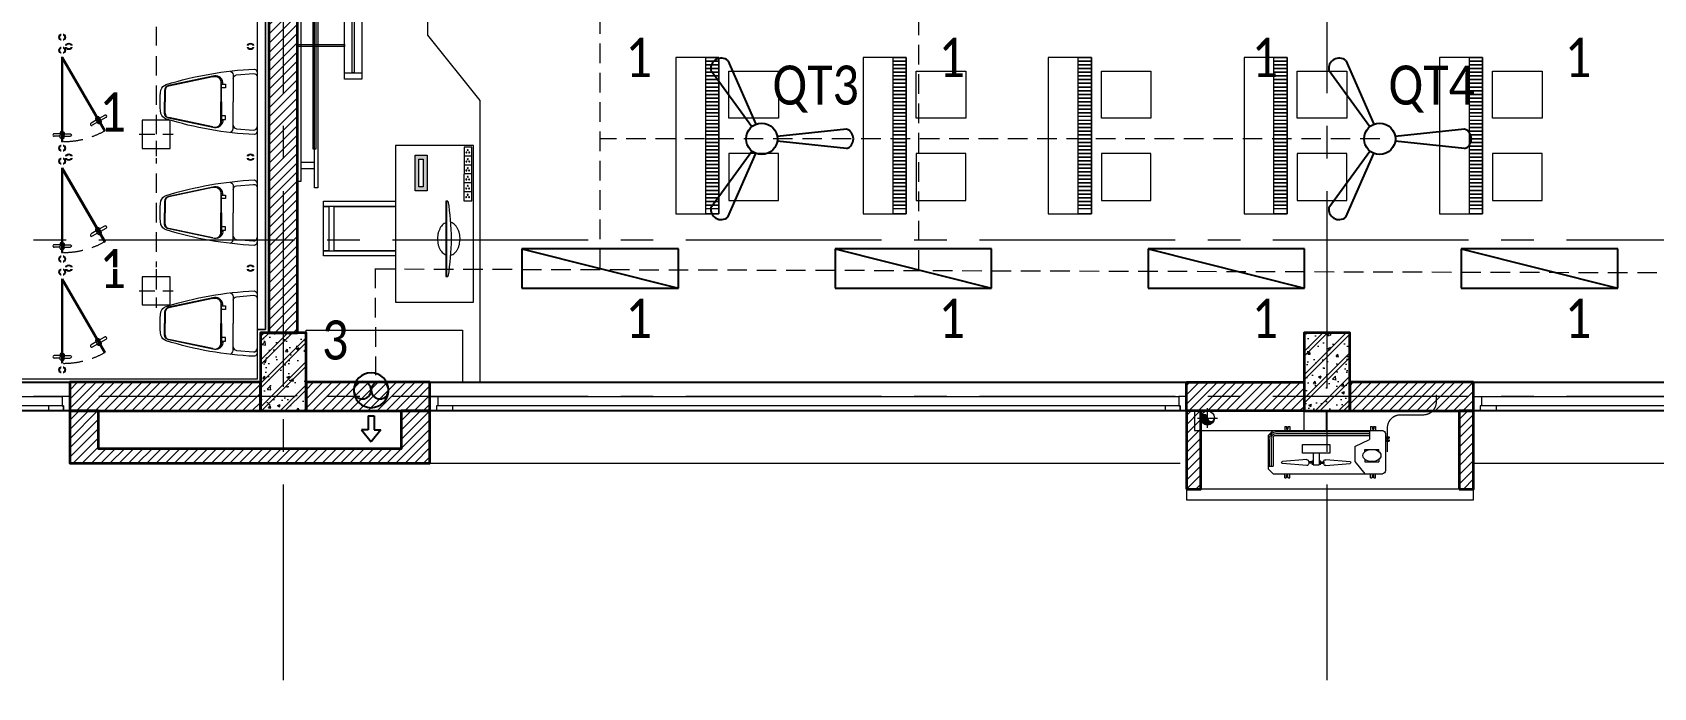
# Model space of a CAD drawing. Header units: millimetres. Extents: x 18326 to 214271, y -298828 to -198730.
# Drawn here: x 143175 to 155601, y -272810 to -267788 of the extents above; entities that cross this region are included whole.
import ezdxf
from ezdxf.enums import TextEntityAlignment as Align

# ---------------------------------------------------------------- set-up
doc = ezdxf.new("R2010")
doc.units = ezdxf.units.MM
doc.header["$LTSCALE"] = 20
doc.header["$MEASUREMENT"] = 0
for name, pattern in [('DASHED2', [0.375, 0.25, -0.125]), ('HIDDEN', [0.375, 0.25, -0.125]), ('xref LC GK$0$CENTER2', [1.125, 0.75, -0.125, 0.125, -0.125]), ('xref_mb.A5$0$HIDDEN', [0.375, 0.25, -0.125])]:
    doc.linetypes.add(name, pattern=pattern)
doc.layers.get('0').update_dxf_attribs({"lineweight": 0})
doc.layers.get('Defpoints').update_dxf_attribs({"color": 1, "lineweight": 25})
for name, color, linetype in [('!Cetech-TBD', 2, 'Continuous'), ('11TBDIEN', 6, 'Continuous'), ('CDC-E-Note', 3, 'Continuous'), ('CETECH-TBD', 2, 'Continuous'), ('TBD', 2, 'Continuous'), ('xref_mb.A5$0$KV-Net thay 3', 251, 'Continuous')]:
    doc.layers.add(name, color=color, linetype=linetype)
for name, color, linetype, lineweight in [('0.MAU XANH- DAY DIEN', 3, 'HIDDEN', 20), ('1.5 Thiết bị điện', 2, 'Continuous', 9), ('KV_5_HIDDEN', 125, 'HIDDEN', 9), ('KV_EX_1_TB DIEN', 55, 'Continuous', 13), ('xref LC GK$0$KV-Net truc', 251, 'xref LC GK$0$CENTER2', 9), ('xref_mb.A5$0$KV-Cat be tong', 6, 'Continuous', 35), ('xref_mb.A5$0$KV-Cat tuong', 4, 'Continuous', 35), ('xref_mb.A5$0$KV-Cat vat lieu', 11, 'Continuous', 20), ('xref_mb.A5$0$KV-Cua', 34, 'Continuous', 13), ('xref_mb.A5$0$KV-Hatch', 179, 'Continuous', 5), ('xref_mb.A5$0$KV-Net thay 1', 9, 'Continuous', 20), ('xref_mb.A5$0$KV-Net thay 2', 8, 'Continuous', 13), ('xref_mb.A5$0$KV-Noi that', 35, 'Continuous', 9), ('xref_mb.A5$0$KV-Thiet bi', 59, 'Continuous', 9)]:
    doc.layers.add(name, color=color, linetype=linetype, lineweight=lineweight)
doc.styles.add('uv-abc', font='calibril.ttf', dxfattribs={"width": 0.85})
doc.styles.add('xref_mb.A5$0$Standard', font='arial.ttf')

# ---------------------------------------------------------------- blocks, each defined once
blk = doc.blocks.new('A$C37556543')
blk.add_lwpolyline([(0, 0), (0, 180), (180, 180), (180, 0)], close=True)
at = {"layer": 'KV_5_HIDDEN', "ltscale": 20}
for p, q in [((90, -18), (90, 198)), ((198, 90), (-18, 90))]:
    blk.add_line(p, q, dxfattribs=at)
blk = doc.blocks.new('DEN CHIEU BANGTAOTHEM')
for p, q in [((-829, -694), (-829, -509)), ((-829, -509), (-759, -509)), ((-829, -694), (-829, -509)), ((-829, -509), (840, -509)), ((-759, -509), (-759, -694)), ((770, -694), (770, -509)), ((770, -509), (840, -509)), ((840, -509), (840, -694)), ((840, -509), (840, -694)), ((-759, -591), (770, -591)), ((-759, -612), (-759, -591)), ((770, -612), (-759, -612)), ((770, -591), (770, -612)), ((-759, -694), (-829, -694)), ((840, -694), (-829, -694)), ((840, -694), (770, -694))]:
    blk.add_line(p, q)
at = {"elevation": 0}
for points in [[(-458, -9), (-458, -509), (-479, -509), (-479, -9)], [(469, -9), (469, -509), (490, -509), (490, -9)]]:
    blk.add_lwpolyline(points, close=True, dxfattribs=at)
at = {"layer": 'Defpoints'}
blk.add_circle((5, -602), 9.3, dxfattribs=at)
blk = doc.blocks.new('QTRTUONG')
for centre, radius in [((-3.78, -2.92), 1.6), ((-3.78, -2.12), 0.798), ((-3.78, -3.72), 0.798)]:
    blk.add_circle(centre, radius)
blk = doc.blocks.new('quat gio1')
for p, q in [((114, 25), (114, -25)), ((114, 25), (229, 25)), ((229, 80), (327, 0)), ((229, 25), (229, 80)), ((114, -25), (229, -25)), ((229, -80), (327, 0)), ((229, -25), (229, -80))]:
    blk.add_line(p, q)
at = {"xscale": 89.50243443385698, "yscale": 89.50243443385698, "zscale": 89.50243443385698}
blk.add_blockref('QTRTUONG', (243, 261), dxfattribs=at)
blk = doc.blocks.new('q1')
at = {"layer": 'TBD', "linetype": 'ByBlock'}
for p, q in [((-75, 651), (-18, 119)), ((75, 651), (18, 119)), ((-601, -260), (-112, -44)), ((-526, -390), (-94, -75)), ((526, -390), (94, -75)), ((601, -260), (112, -44))]:
    blk.add_line(p, q, dxfattribs=at)
blk.add_circle((0, 0), 120, dxfattribs=at)
for centre, start, end in [((0, 623), 20.3028, 159.6972), ((-539, -311), 140.3028, 279.6972), ((539, -311), 260.3028, 39.6972)]:
    blk.add_arc(centre, 80, start, end, dxfattribs=at)
blk = doc.blocks.new('l57')
at = {"layer": '!Cetech-TBD'}
for p, q in [((-600, 150), (600, 150)), ((600, 150), (-600, -150)), ((-600, -150), (-600, 150)), ((600, 150), (600, -150)), ((600, -150), (-600, -150))]:
    blk.add_line(p, q, dxfattribs=at)
blk = doc.blocks.new('xref LC GK$0$LC')
at = {"layer": 'xref LC GK$0$KV-Net truc', "color": 8, "ltscale": 100}
for points in [[(114750, -48924), (114750, -85479)], [(122750, -48924), (122750, -85479)], [(175587, -60550), (38033, -60550)], [(175587, -61750), (-10253, -61750)]]:
    blk.add_lwpolyline(points, dxfattribs=at)
blk = doc.blocks.new('*U401')
at = {"color": 8}
for p, q in [((-220, 1125), (-220, -1035)), ((-180, -1035), (-180, 1125)), ((-110, 1240), (-110, -1140)), ((-220, -1200), (-110, -1200))]:
    blk.add_line(p, q, dxfattribs=at)
for points in [[(-220, 1300), (-110, 1300), (-110, 1240), (-110, 1240), (-110, 1240), (-180, 1240), (-180, 1250), (-220, 1250)], [(-180, 1250), (-220, 1250), (-220, 1125), (-180, 1125)], [(-180, -1035), (-220, -1035), (-220, -1150), (-180, -1150)], [(-220, -1200), (-110, -1200), (-110, -1140), (-110, -1140), (-110, -1140), (-180, -1140), (-180, -1150), (-220, -1150)]]:
    blk.add_lwpolyline(points, close=True, dxfattribs=at)
blk = doc.blocks.new('xref_mb.A5$0$TF2001P-Plaza')
at = {"color": 8}
for p, q in [((-0.192, -0.367), (-0.121, -0.704)), ((-0.135, -0.268), (-0.108, -0.268)), ((-0.135, -0.29), (-0.135, -0.268)), ((-0.135, -0.3), (-0.135, -0.29)), ((-0.108, -0.3), (-0.135, -0.3)), ((-0.108, -0.268), (-0.108, -0.3)), ((0, -0.3), (-0.108, -0.3)), ((0, -0.3), (0.108, -0.3)), ((0.135, -0.268), (0.108, -0.268)), ((0.108, -0.268), (0.108, -0.3)), ((0.108, -0.3), (0.135, -0.3)), ((0.192, -0.367), (0.121, -0.704)), ((0.135, -0.29), (0.135, -0.268)), ((0.135, -0.3), (0.135, -0.29)), ((-0.087, -0.732), (0, -0.732)), ((0.087, -0.732), (0, -0.732))]:
    blk.add_line(p, q, dxfattribs=at)
blk.add_lwpolyline([(0, -0.771, -0.040268), (-0.09, -0.764, -0.258276), (-0.132, -0.723, -0.063688), (-0.251, -0.047, -0.333111), (-0.223, -0.027), (0, -0.027), (0.223, -0.027, -0.333111), (0.251, -0.047, -0.063688), (0.132, -0.723, -0.258276), (0.09, -0.764, -0.040268)], format="xyb", close=True, dxfattribs=at)
for points in [[(-0.179, -0.21, -0.336831), (-0.206, -0.186), (-0.217, -0.054, -0.441423), (-0.191, -0.027, 0.007083)], [(0.179, -0.21, 0.336831), (0.206, -0.186), (0.217, -0.054, 0.441423), (0.191, -0.027, -0.007083)], [(-0.234, -0.232, -0.352862), (-0.193, -0.21), (0, -0.21)], [(0.234, -0.232, 0.352862), (0.193, -0.21), (0, -0.21)], [(-0.135, -0.29, 0.487878), (-0.199, -0.354), (-0.125, -0.705, 0.353155), (-0.087, -0.736), (0, -0.736)], [(-0.145, -0.29), (-0.145, -0.301, 0.353419), (-0.197, -0.33, -7.107355)], [(-0.192, -0.367, -0.553566), (-0.147, -0.305), (0, -0.305)], [(0.135, -0.29, -0.487878), (0.199, -0.354), (0.125, -0.705, -0.353155), (0.087, -0.736), (0, -0.736)], [(0.192, -0.367, 0.553566), (0.147, -0.305), (0, -0.305)], [(0.145, -0.29), (0.145, -0.301, -0.353419), (0.197, -0.33, 7.107355)]]:
    blk.add_lwpolyline(points, format="xyb", dxfattribs=at)
for centre, start, end in [((-0.087, -0.697), 191.9196, 269.7077), ((0.087, -0.697), 270.2923, 348.0804)]:
    blk.add_arc(centre, 0.0349, start, end, dxfattribs=at)
at = {"color": 8, "style": 'xref_mb.A5$0$Standard', "flags": 3}
blk.add_attdef('SERIAL', text='', height=0.025, dxfattribs=at).set_placement((66.659, -0.459), align=Align.CENTER)
blk = doc.blocks.new('*U402')
at = {"color": 8, "xscale": 1000, "yscale": 1000, "zscale": 1000}
blk.add_blockref('xref_mb.A5$0$TF2001P-Plaza', (0, 27), dxfattribs=at)
blk = doc.blocks.new('*U415')
at = {"color": 8}
for centre, radius in [((0, 1444), 25), ((0, 1444), 20), ((0, 50), 25), ((0, 50), 20)]:
    blk.add_circle(centre, radius, dxfattribs=at)
blk.add_wipeout([(-6, 0), (6, 0), (6, 1494), (-6, 1494)], dxfattribs=at)
blk = doc.blocks.new('xref_mb.A5$0$amennity axis B-M$0$toiletdoor')
at = {"layer": 'xref_mb.A5$0$KV-Noi that', "color": 8, "linetype": 'ByBlock', "ltscale": 30}
for p, q in [((470, 296), (447, 336)), ((487, 306), (464, 346)), ((485, 270), (508, 230)), ((502, 280), (525, 240)), ((575, 15), (575, 19)), ((575, 15), (625, 15)), ((575, 3), (625, 3)), ((575, 3), (575, -1)), ((580, 24), (600, 24)), ((591, 24), (591, 70)), ((620, 24), (600, 24)), ((609, 24), (609, 70)), ((625, 15), (625, 19)), ((625, 3), (625, -1)), ((580, -6), (600, -6)), ((591, -6), (591, -52)), ((620, -6), (600, -6)), ((609, -6), (609, -52))]:
    blk.add_line(p, q, dxfattribs=at)
at = {"layer": 'xref_mb.A5$0$KV-Noi that', "color": 8, "ltscale": 30}
for points in [[(8, 5), (570, 330), (564, 340), (2, 15)], [(0, 3), (650, 3), (650, 15), (0, 15)]]:
    blk.add_lwpolyline(points, close=True, dxfattribs=at)
at = {"layer": 'xref_mb.A5$0$KV-Noi that', "color": 8, "linetype": 'ByBlock', "ltscale": 30}
for points in [[(461, 281), (459, 284, -0.414214), (461, 291), (479, 301)], [(461, 281), (505, 306), (503, 309, 0.414214), (496, 311), (479, 301)], [(467, 271), (511, 296), (513, 292, -0.414214), (511, 285), (494, 275)], [(467, 271), (469, 267, 0.414214), (476, 265), (494, 275)]]:
    blk.add_lwpolyline(points, format="xyb", dxfattribs=at)
for centre, start, end in [((456, 341), 32.8995, 207.1005), ((517, 235), 212.8995, 27.1005)]:
    blk.add_arc(centre, 10, start, end, dxfattribs=at)
at = {"layer": 'xref_mb.A5$0$KV-Noi that', "color": 8, "linetype": 'xref_mb.A5$0$HIDDEN', "ltscale": 30}
blk.add_arc((0, 18), 650, 0.0012, 29.7321, dxfattribs=at)
at = {"layer": 'xref_mb.A5$0$KV-Noi that', "color": 8, "linetype": 'ByBlock', "ltscale": 30, "extrusion": (0, 0, -1)}
for centre, major_axis, start_param, end_param in [((580, 19), (3.54, 3.54), 3.926991, 5.497787), ((600, 70), (-6.72, 6.72), 5.497787, 8.63938), ((620, 19), (-3.54, 3.54), 0.785398, 2.356194)]:
    blk.add_ellipse(centre, major_axis=major_axis, ratio=1, start_param=start_param, end_param=end_param, dxfattribs=at)
at = {"layer": 'xref_mb.A5$0$KV-Noi that', "color": 8, "linetype": 'ByBlock', "ltscale": 30}
for centre, major_axis, start_param, end_param in [((580, -1), (3.54, 3.54), 2.356194, 3.926991), ((600, -52), (-6.72, 6.72), 0.785398, 3.926991), ((620, -1), (3.54, 3.54), 3.926991, 5.497787)]:
    blk.add_ellipse(centre, major_axis=major_axis, ratio=1, start_param=start_param, end_param=end_param, dxfattribs=at)
blk = doc.blocks.new('*U418')
at = {"color": 8}
for centre, radius in [((0, 150), 25), ((0, 150), 20), ((0, 50), 25), ((0, 50), 20)]:
    blk.add_circle(centre, radius, dxfattribs=at)
blk.add_wipeout([(-6, 0), (6, 0), (6, 200), (-6, 200)], dxfattribs=at)
blk = doc.blocks.new('*U417')
at = {"color": 8}
for radius in [25, 20]:
    blk.add_circle((0, 50), radius, dxfattribs=at)
blk.add_wipeout([(-6, 0), (6, 0), (6, 120), (-6, 120)], dxfattribs=at)
blk = doc.blocks.new('xref_mb.A5$0$Module WC2')
at = {"layer": 'xref_mb.A5$0$KV-Hatch'}
h = blk.add_hatch(dxfattribs=at)
h.set_pattern_fill('ANSI31', color=8, scale=400)
h.set_pattern_definition([(45, (-135971.89, 270704.975), (-35.355339, 35.355339), [])])
h.paths.add_polyline_path([(4255, 15), (4990, 15), (4990, 235), (4905, 235), (4905, 3885), (5505, 3885), (5505, 5005), (3405, 5005), (3405, 8015), (5720, 8015), (5720, 8235), (3020, 8235), (3020, 8015), (3185, 8015), (3185, 4785), (4685, 4785), (4685, 235), (4255, 235)])
h.paths.add_polyline_path([(4905, 4785), (5395, 4785), (5395, 3995), (4905, 3995)], flags=16)
h.paths.add_polyline_path([(235, 615), (15, 615), (15, 7635), (365, 7635), (365, 7570), (1165, 7570), (1165, 7775), (365, 7775), (365, 7885), (1165, 7885), (1165, 8235), (2120, 8235), (2120, 8015), (1275, 8015), (1275, 7445), (235, 7445)])
h.paths.add_polyline_path([(1755, 235), (365, 235), (365, 15), (1755, 15)])
h.paths.add_polyline_path([(8950, 235), (7490, 235), (7490, 15), (8950, 15)])
h.paths.add_polyline_path([(8950, 8015), (8950, 8235), (8570, 8235), (8570, 8015)], flags=17)
h.paths.add_polyline_path([(9235, 3175), (9125, 3175), (9125, 5075), (9235, 5075), (9235, 7635), (9015, 7635), (9015, 5745), (6925, 5745), (6925, 8015), (7370, 8015), (7370, 8235), (6620, 8235), (6620, 8015), (6815, 8015), (6815, 5635), (9015, 5635), (9015, 615), (9235, 615)])
at = {"layer": 'xref_mb.A5$0$KV-Cat tuong', "color": 8}
for points in [[(9235, 3175), (9125, 3175), (9125, 5075), (9235, 5075), (9235, 7635), (9015, 7635), (9015, 5745), (6925, 5745), (6925, 8015), (7370, 8015), (7370, 8235), (6620, 8235), (6620, 8015), (6815, 8015), (6815, 5635), (9015, 5635), (9015, 615), (9235, 615)], [(8950, 235), (7490, 235), (7490, 15), (8950, 15)]]:
    blk.add_lwpolyline(points, close=True, dxfattribs=at)
at = {"layer": 'xref_mb.A5$0$KV-Cua', "color": 8, "rotation": 90}
blk.add_blockref('*U401', (6290, 235), dxfattribs=at)
at = {"layer": 'xref_mb.A5$0$KV-Noi that', "color": 8, "rotation": 270}
for p in [(8925, 2385), (8925, 1535), (8925, 685)]:
    blk.add_blockref('*U402', p, dxfattribs=at)
at = {"layer": 'xref_mb.A5$0$KV-Noi that', "color": 8, "rotation": 90}
for p in [(8925, 1960), (8925, 1110)]:
    blk.add_blockref('*U415', p, dxfattribs=at)
at = {"layer": 'xref_mb.A5$0$KV-Noi that', "color": 8, "rotation": 270.0000072037151}
blk.add_blockref('xref_mb.A5$0$amennity axis B-M$0$toiletdoor', (7422, 1030), dxfattribs=at)
at = {"layer": 'xref_mb.A5$0$KV-Noi that', "color": 8}
blk.add_blockref('*U418', (7431, 1030), dxfattribs=at)
at = {"layer": 'xref_mb.A5$0$KV-Noi that', "color": 8, "rotation": 180}
blk.add_blockref('*U417', (7431, 380), dxfattribs=at)
at = {"layer": 'xref_mb.A5$0$KV-Net thay 3', "color": 8}
blk.add_lwpolyline([(4990, 235), (7490, 235), (7490, 15), (4990, 15)], close=True, dxfattribs=at)
at = {"layer": 'xref_mb.A5$0$KV-Noi that', "color": 8, "rotation": 270.0000072037151}
blk.add_blockref('xref_mb.A5$0$amennity axis B-M$0$toiletdoor', (7422, 1880), dxfattribs=at)
at = {"layer": 'xref_mb.A5$0$KV-Noi that', "color": 8}
blk.add_blockref('*U418', (7431, 1880), dxfattribs=at)
at = {"layer": 'xref_mb.A5$0$KV-Noi that', "color": 8, "rotation": 270.0000072037151}
blk.add_blockref('xref_mb.A5$0$amennity axis B-M$0$toiletdoor', (7422, 2730), dxfattribs=at)
at = {"layer": 'xref_mb.A5$0$KV-Noi that', "color": 8, "rotation": 90}
blk.add_blockref('*U415', (8925, 2810), dxfattribs=at)
at = {"layer": 'xref_mb.A5$0$KV-Net thay 2', "color": 8}
blk.add_lwpolyline([(8925, 640), (8990, 640), (8990, 5610), (8925, 5610)], close=True, dxfattribs=at)
at = {"layer": 'xref_mb.A5$0$KV-Noi that', "color": 8}
blk.add_blockref('*U418', (7431, 2730), dxfattribs=at)
at = {"layer": 'xref_mb.A5$0$KV-Cat vat lieu', "color": 8}
blk.add_lwpolyline([(3430, 7990), (6790, 7990), (6790, 5610), (8990, 5610), (8990, 640), (8925, 640), (8925, 260), (4930, 260), (4930, 3860), (5530, 3860), (5530, 5030), (3430, 5030)], close=True, dxfattribs=at)
blk = doc.blocks.new('xref_mb.A5$0$CN')
at = {"color": 8}
for p, q in [((-314, 332, 3), (-287, 332)), ((-314, 323, 3), (-314, 332, 3)), ((-287, -348), (-287, 378)), ((-20, 398), (-267, 398)), ((-71, 398), (-71, 423)), ((-61, 423), (-71, 423)), ((-61, 398), (-61, 423)), ((-51, 398), (-51, 423)), ((-41, 423), (-51, 423)), ((-41, 398), (-41, 423)), ((0, -348), (0, 378)), ((27, 332, 3), (0, 332)), ((27, 323, 3), (27, 332, 3)), ((-314, 299, 3), (-314, 307, 3)), ((-314, 299, 3), (-287, 299)), ((-311, 320, 3), (-296, 320, 3)), ((-311, 311, 3), (-296, 311, 3)), ((-296, 311, 3), (-296, 320, 3)), ((27, 299, 3), (0, 299)), ((9, 311, 3), (9, 320, 3)), ((24, 320, 3), (9, 320, 3)), ((24, 311, 3), (9, 311, 3)), ((27, 299, 3), (27, 307, 3)), ((-314, -238, 0), (-287, -238, -4)), ((-314, -247, 0), (-314, -238, 0)), ((-314, -271, 0), (-314, -263, 0)), ((-314, -271, 0), (-287, -271, -4)), ((-311, -250, 0), (-296, -250, 0)), ((-311, -259, 0), (-296, -259, 0)), ((-296, -259, 0), (-296, -250, 0)), ((27, -238, 0), (0, -238, -4)), ((27, -271, 0), (0, -271, -4)), ((9, -259, 0), (9, -250, 0)), ((24, -250, 0), (9, -250, 0)), ((24, -259, 0), (9, -259, 0)), ((27, -247, 0), (27, -238, 0)), ((27, -271, 0), (27, -263, 0)), ((-254, -382), (-287, -348)), ((-33, -382), (-254, -382)), ((0, -348), (-33, -382))]:
    blk.add_line(p, q, dxfattribs=at)
at = {"color": 8, "lineweight": 5}
for p, q in [((-191, 355), (-207, 355)), ((-207, 260), (-207, 355)), ((-141, 355), (-125, 355)), ((-125, 260), (-125, 355)), ((-206, 195), (-287, 261)), ((-191, 260), (-207, 260)), ((-141, 260), (-125, 260)), ((-107, 195), (-60, 291)), ((-7, 291), (-60, 291)), ((-33, -335), (-33, 291)), ((-20, -329), (-20, 291)), ((-7, -322), (-7, 291)), ((-233, 1), (-220, 163)), ((-107, 195), (-206, 195)), ((-193, 1), (-206, 163)), ((-199, -36), (-227, -36)), ((-151, -42), (-227, -42)), ((-227, -82), (-227, -42)), ((-151, -82), (-227, -82)), ((-199, -88), (-227, -88)), ((-207, -12), (-219, -12)), ((-217, -36), (-217, -12)), ((-217, -88), (-217, -112)), ((-209, -36), (-209, -12)), ((-209, -88), (-209, -112)), ((-233, -125), (-220, -287)), ((-207, -112), (-219, -112)), ((-193, -125), (-206, -287)), ((-46, -348), (-237, -348)), ((-237, -375), (-237, -348)), ((-53, -362), (-237, -362)), ((-60, -375), (-237, -375))]:
    blk.add_line(p, q, dxfattribs=at)
blk.add_lwpolyline([(-93, -152), (-93, 28), (-151, 28), (-151, -152)], close=True, dxfattribs=at)
at = {"color": 8}
for centre, radius, start, end in [((-311, 323, 3), 3.32, 180, 270), ((-267, 378), 19.9, 90, 180), ((-20, 378), 19.9, 0, 90), ((24, 323, 3), 3.32, 270, 0), ((-311, 307, 3), 3.32, 90, 180), ((24, 307, 3), 3.32, 0, 90), ((-311, -247, 0), 3.32, 180, 270), ((-311, -263, 0), 3.32, 90, 180), ((24, -247, 0), 3.32, 270, 0), ((24, -263, 0), 3.32, 0, 90)]:
    blk.add_arc(centre, radius, start, end, dxfattribs=at)
at = {"color": 8, "lineweight": 5}
for centre, radius, start, end in [((-213, 161), 6.84, 16.3642, 163.6358), ((-219, 1), 13.3, 180, 270), ((-207, 1), 13.3, 270, 0), ((-219, -125), 13.3, 90, 180), ((-207, -125), 13.3, 0, 90), ((-213, -285), 6.84, 196.3642, 343.6358), ((-60, -322), 53.1, 270, 0), ((-53, -329), 33.2, 270, 0), ((-46, -335), 13.3, 270, 0)]:
    blk.add_arc(centre, radius, start, end, dxfattribs=at)
at = {"color": 8, "lineweight": 5, "extrusion": (0, 0, -1)}
blk.add_ellipse((-166, 308), major_axis=(0, -60.1), ratio=0.677923, dxfattribs=at)
at = {"layer": 'Defpoints', "color": 8}
blk.add_line((0, 8), (130, 8), dxfattribs=at)
blk.add_lwpolyline([(130, -382), (130, 398)], dxfattribs=at)
blk = doc.blocks.new('xref_mb.A5$0$Module che dieu hoa')
at = {"layer": 'xref_mb.A5$0$KV-Hatch'}
h = blk.add_hatch(dxfattribs=at)
h.set_pattern_fill('ANSI31', color=8, scale=400)
h.set_pattern_definition([(45, (-151971.89, 102689.975), (-35.355339, 35.355339), [])])
h.paths.add_polyline_path([(50, -600), (160, -600), (160, 0), (50, 0)])
h.paths.add_polyline_path([(2140, -600), (2250, -600), (2250, 0), (2140, 0)])
at = {"layer": 'xref_mb.A5$0$KV-Cat tuong', "color": 8}
for points in [[(50, -600), (160, -600), (160, 0), (50, 0)], [(2140, -600), (2250, -600), (2250, 0), (2140, 0)]]:
    blk.add_lwpolyline(points, close=True, dxfattribs=at)
at = {"layer": 'xref_mb.A5$0$KV-Thiet bi', "color": 8, "const_width": 10}
blk.add_lwpolyline([(1964, 125), (1964, 70, -0.414214), (1864, -30), (1689, -30, 0.414214), (1589, -130), (1589, -315)], format="xyb", dxfattribs=at)
at = {"layer": 'xref_mb.A5$0$KV-Thiet bi', "color": 8}
blk.add_lwpolyline([(50, -680), (2250, -680), (2250, -600), (50, -600)], close=True, dxfattribs=at)
at = {"layer": 'xref_mb.A5$0$KV-Thiet bi', "color": 8, "xscale": -1.15384615384619, "yscale": 1.15384615384619, "zscale": 1.153846153846189, "rotation": 270}
blk.add_blockref('xref_mb.A5$0$CN', (1115, -150), dxfattribs=at)
blk = doc.blocks.new('xref_mb.A5$0$Module TX2')
at = {"layer": 'xref_mb.A5$0$KV-Hatch'}
h = blk.add_hatch(dxfattribs=at)
h.set_pattern_fill('ANSI31', color=8, scale=400, angle=90)
h.paths.add_polyline_path([(-2875, -235), (-3825, -235), (-3825, -15), (-2875, -15)])
h.paths.add_polyline_path([(425, -15), (-375, -15), (-375, -235), (425, -235)])
h.paths.add_polyline_path([(2925, -235), (3825, -235), (3825, -15), (2925, -15)])
at = {"layer": 'xref_mb.A5$0$KV-Cat tuong', "color": 8}
for points in [[(-2875, -235), (-3825, -235), (-3825, -15), (-2875, -15)], [(425, -15), (-375, -15), (-375, -235), (425, -235)], [(2925, -235), (3825, -235), (3825, -15), (2925, -15)]]:
    blk.add_lwpolyline(points, close=True, dxfattribs=at)
at = {"layer": 'xref_mb.A5$0$KV-Net thay 3', "color": 8}
for points in [[(-2875, -235), (-375, -235), (-375, -15), (-2875, -15)], [(425, -235), (2925, -235), (2925, -15), (425, -15)]]:
    blk.add_lwpolyline(points, close=True, dxfattribs=at)
at = {"layer": 'xref_mb.A5$0$KV-Cua', "color": 8, "xscale": -1, "rotation": 90}
for p in [(-1575, -235), (1725, -235)]:
    blk.add_blockref('*U401', p, dxfattribs=at)
blk = doc.blocks.new('xref_mb.A5$0$dàn + ghế')
at = {"layer": 'xref_mb.A5$0$KV-Noi that', "color": 8}
for points in [[(3761487, -382864), (3761487, -384064), (3761817, -384064), (3761817, -382864)], [(3761817, -384064), (3761716, -384064), (3761716, -382864), (3761817, -382864)], [(3761716, -382864), (3761817, -382864), (3761817, -382893), (3761716, -382893)], [(3761716, -382893), (3761817, -382893), (3761817, -382921), (3761716, -382921)], [(3761716, -382921), (3761817, -382921), (3761817, -382949), (3761716, -382949)], [(3761716, -382949), (3761817, -382949), (3761817, -382978), (3761716, -382978)], [(3761716, -382978), (3761817, -382978), (3761817, -383006), (3761716, -383006)], [(3761894, -383329), (3761894, -382969), (3762274, -382969), (3762274, -383329)], [(3761716, -383006), (3761817, -383006), (3761817, -383034), (3761716, -383034)], [(3761716, -383034), (3761817, -383034), (3761817, -383062), (3761716, -383062)], [(3761716, -383062), (3761817, -383062), (3761817, -383091), (3761716, -383091)], [(3761716, -383091), (3761817, -383091), (3761817, -383119), (3761716, -383119)], [(3761716, -383119), (3761817, -383119), (3761817, -383147), (3761716, -383147)], [(3761716, -383147), (3761817, -383147), (3761817, -383176), (3761716, -383176)], [(3761716, -383176), (3761817, -383176), (3761817, -383204), (3761716, -383204)], [(3761716, -383204), (3761817, -383204), (3761817, -383232), (3761716, -383232)], [(3761716, -383232), (3761817, -383232), (3761817, -383260), (3761716, -383260)], [(3761716, -383260), (3761817, -383260), (3761817, -383289), (3761716, -383289)], [(3761716, -383289), (3761817, -383289), (3761817, -383317), (3761716, -383317)], [(3761716, -383345), (3761817, -383345), (3761817, -383373), (3761716, -383373)], [(3761716, -383373), (3761817, -383373), (3761817, -383402), (3761716, -383402)], [(3761716, -383402), (3761817, -383402), (3761817, -383430), (3761716, -383430)], [(3761716, -383430), (3761817, -383430), (3761817, -383458), (3761716, -383458)], [(3761716, -383458), (3761817, -383458), (3761817, -383487), (3761716, -383487)], [(3761716, -383487), (3761817, -383487), (3761817, -383515), (3761716, -383515)], [(3761716, -383515), (3761817, -383515), (3761817, -383543), (3761716, -383543)], [(3761716, -383543), (3761817, -383543), (3761817, -383571), (3761716, -383571)], [(3761716, -383571), (3761817, -383571), (3761817, -383600), (3761716, -383600)], [(3761716, -383600), (3761817, -383600), (3761817, -383628), (3761716, -383628)], [(3761894, -383600), (3761894, -383960), (3762274, -383960), (3762274, -383600)], [(3761716, -383628), (3761817, -383628), (3761817, -383656), (3761716, -383656)], [(3761716, -383656), (3761817, -383656), (3761817, -383685), (3761716, -383685)], [(3761716, -383685), (3761817, -383685), (3761817, -383713), (3761716, -383713)], [(3761716, -383713), (3761817, -383713), (3761817, -383741), (3761716, -383741)], [(3761716, -383741), (3761817, -383741), (3761817, -383770), (3761716, -383770)], [(3761716, -383770), (3761817, -383770), (3761817, -383798), (3761716, -383798)], [(3761716, -383798), (3761817, -383798), (3761817, -383826), (3761716, -383826)], [(3761716, -383826), (3761817, -383826), (3761817, -383854), (3761716, -383854)], [(3761716, -383854), (3761817, -383854), (3761817, -383883), (3761716, -383883)], [(3761716, -383883), (3761817, -383883), (3761817, -383911), (3761716, -383911)], [(3761716, -383911), (3761817, -383911), (3761817, -383939), (3761716, -383939)], [(3761716, -383939), (3761817, -383939), (3761817, -383968), (3761716, -383968)], [(3761716, -383968), (3761817, -383968), (3761817, -383996), (3761716, -383996)], [(3761716, -383996), (3761817, -383996), (3761817, -384024), (3761716, -384024)]]:
    blk.add_lwpolyline(points, close=True, dxfattribs=at)
blk = doc.blocks.new('xref_mb.A5$0$am')
at = {"color": 8, "xscale": -1}
for p in [(3752733, 385354), (3754232, 385354), (3755732, 385354), (3757151, 385354), (3758587, 385354)]:
    blk.add_blockref('xref_mb.A5$0$dàn + ghế', p, dxfattribs=at)
blk = doc.blocks.new('xref_mb.A5$0$cot 350x600')
at = {"layer": 'xref_mb.A5$0$KV-Hatch'}
h = blk.add_hatch(dxfattribs=at)
h.set_pattern_fill('CHAU-01', color=8, scale=30, pattern_type=2)
h.set_pattern_definition([(50, (0, 0), (215.17805, -18.82564), [22.5, -247.5]), (355, (0, 0), (-41.6254, 225.65764), [18, -198]), (100.4514, (17.93, -1.57), (173.55281, 206.83186), [19.12206, -210.34263]), (46.1842, (0, 60), (320.1723, -49.6557), [33.75, -371.25]), (96.6356, (26.68, 55.86), (280.3988, 292.23536), [28.6831, -315.5139]), (351.1842, (0, 60), (280.3986, 292.2356), [27, -297]), (21, (30, 45), (179.07212, -120.78567), [22.5, -247.5]), (326, (30, 45), (72.9946, 217.54501), [18, -198]), (71.4514, (44.92, 34.93), (252.06679, 96.75915), [19.12206, -210.34263]), (37.5, (0, 0), (3.647957, 99.868156), [0, -195.6, 0, -201, 0, -198.75]), (7.5, (0, 0), (78.92086, 118.323514), [0, -114.6, 0, -191.1, 0, -75.75]), (327.5, (-66.9, 0), (160.14673, -6.76646), [0, -75, 0, -234, 0, -310.5]), (317.5, (-96.9, 0), (174.95585, 30.03149), [0, -97.5, 0, -155.4, 0, -220.5]), (45, (0, 0), (-90.156115, 90.156115), []), (45, (0, 36.75), (-90.156115, 90.156115), [])])
h.paths.add_polyline_path([(187770, 89199), (187420, 89199), (187420, 88599), (187770, 88599)])
at = {"layer": 'xref_mb.A5$0$KV-Cat be tong', "color": 8}
blk.add_lwpolyline([(187420, 88599), (187770, 88599), (187770, 89199), (187420, 89199)], close=True, dxfattribs=at)
blk = doc.blocks.new('xref_mb.A5$0$DVCT3')
at = {"layer": 'xref_mb.A5$0$KV-Cat be tong', "color": 8}
for p in [(433062, -139638), (441062, -139638)]:
    blk.add_blockref('xref_mb.A5$0$cot 350x600', p, dxfattribs=at)
blk = doc.blocks.new('*U424')
at = {"color": 8}
for p, q in [((-110, 4540), (-110, -1140)), ((-220, 4425), (-220, -1035)), ((-180, -1035), (-180, 4425)), ((-220, -1200), (-110, -1200))]:
    blk.add_line(p, q, dxfattribs=at)
for points in [[(-220, 4600), (-110, 4600), (-110, 4540), (-110, 4540), (-110, 4540), (-180, 4540), (-180, 4550), (-220, 4550)], [(-180, 4550), (-220, 4550), (-220, 4425), (-180, 4425)], [(-180, -1035), (-220, -1035), (-220, -1150), (-180, -1150)], [(-220, -1200), (-110, -1200), (-110, -1140), (-110, -1140), (-110, -1140), (-180, -1140), (-180, -1150), (-220, -1150)]]:
    blk.add_lwpolyline(points, close=True, dxfattribs=at)
blk = doc.blocks.new('xref_mb.A5$0$tx2a')
at = {"layer": 'xref_mb.A5$0$KV-Hatch'}
h = blk.add_hatch(dxfattribs=at)
h.set_pattern_fill('ANSI31', color=8, scale=400)
h.set_pattern_definition([(45, (-189096.89, 102704.975), (-35.355339, 35.355339), [])])
h.paths.add_polyline_path([(2925, 235), (3825, 235), (3825, 15), (2925, 15)])
h.paths.add_polyline_path([(-2875, 235), (-3825, 235), (-3825, 15), (-2875, 15)])
at = {"layer": 'xref_mb.A5$0$KV-Cat tuong', "color": 8}
for points in [[(-2875, 235), (-3825, 235), (-3825, 15), (-2875, 15)], [(2925, 235), (3825, 235), (3825, 15), (2925, 15)]]:
    blk.add_lwpolyline(points, close=True, dxfattribs=at)
at = {"layer": 'xref_mb.A5$0$KV-Net thay 3', "color": 8}
blk.add_lwpolyline([(-2875, 235), (2925, 235), (2925, 15), (-2875, 15)], close=True, dxfattribs=at)
at = {"layer": 'xref_mb.A5$0$KV-Cua', "color": 8, "rotation": 90}
blk.add_blockref('*U424', (1725, 235), dxfattribs=at)
blk = doc.blocks.new('xref_mb.A5$0$od')
at = {"ltscale": 10}
h = blk.add_hatch(dxfattribs=at)
h.set_pattern_fill('ANSI31', color=8, scale=0.5, style=0)
h.set_pattern_definition([(45, (-2211.68692, 549.289586), (-0.0441941738, 0.0441941738), [])])
h.paths.add_polyline_path([(-0.62, 0, -0.414214), (0, 0.62), (0, 0)])
h.paths.add_polyline_path([(0, -0.62, -0.414214), (-0.62, 0), (0, 0, 1)])
h.paths.add_polyline_path([(0, 0), (0, 0.62, -1)])
at = {"color": 8, "ltscale": 0.02}
for p, q in [((-0.88, 0), (0.88, 0)), ((0, 0.88), (0, -0.88))]:
    blk.add_line(p, q, dxfattribs=at)
at = {"color": 8, "ltscale": 10}
blk.add_circle((0, 0), 0.625, dxfattribs=at)
for centre, start, end in [((0, -0.31), 90, 270), ((0, 0.31), 270, 90)]:
    blk.add_arc(centre, 0.312, start, end, dxfattribs=at)
blk = doc.blocks.new('xref_mb.A5$0$TNM')
at = {"layer": 'xref_mb.A5$0$KV-Noi that', "color": 8, "lineweight": 40, "ltscale": 0.25, "xscale": 86.40000000209575, "yscale": 86.40000000209575, "zscale": 86.40000000209575, "rotation": 90}
blk.add_blockref('xref_mb.A5$0$od', (109320, 11425), dxfattribs=at)
blk = doc.blocks.new('xref_mb.A5$0$A$Cb15db4b7')
at = {"color": 8}
blk.add_line((50, 155), (4750, 155), dxfattribs=at)
for points in [[(3242.5, 235), (3005, 235), (2927, 265), (1873, 265), (1795, 235), (1557.5, 235), (1557.5, 205), (3242.5, 205)], [(50, 155), (1600, 155), (1600, 130), (50, 130)], [(150, 25), (196, 25), (196, 130), (150, 130)], [(1500, 25), (1454, 25), (1454, 130), (1500, 130)], [(3200, 155), (4750, 155), (4750, 130), (3200, 130)], [(3300, 25), (3346, 25), (3346, 130), (3300, 130)], [(4650, 25), (4604, 25), (4604, 130), (4650, 130)], [(0, 25), (4800, 25), (4800, 0), (0, 0)], [(1700, 37.5), (300, 37.5), (300, 12.5), (1700, 12.5)], [(3100, 37.5), (4500, 37.5), (4500, 12.5), (3100, 12.5)]]:
    blk.add_lwpolyline(points, close=True, dxfattribs=at)
blk = doc.blocks.new('xref_mb.A5$0$ghe vi tinh giao vien')
at = {"color": 8}
for points in [[(-170, 0), (-170, 550), (-210, 550), (-210, 0)], [(170, 550), (-170, 550), (-170, 510), (170, 510)], [(210, 0), (210, 550), (170, 550), (170, 0)], [(170, 0), (170, 470), (-170, 470), (-170, 0)]]:
    blk.add_lwpolyline(points, close=True, dxfattribs=at)
blk = doc.blocks.new('xref_mb.A5$0$O cam HDMI')
at = {"layer": 'xref_mb.A5$0$KV-Thiet bi'}
h = blk.add_hatch(color=8, dxfattribs=at)
h.dxf.hatch_style = 1
h.paths.add_polyline_path([(-227, 108), (227, 108), (227, -47), (-227, -47)])
h.paths.add_polyline_path([(-176, 57), (176, 57), (176, 3), (-176, 3)], flags=16)
at = {"layer": 'xref_mb.A5$0$KV-Thiet bi', "color": 8}
for points in [[(-227, 108), (227, 108), (227, -47), (-227, -47)], [(-176, 57), (176, 57), (176, 3), (-176, 3)]]:
    blk.add_lwpolyline(points, close=True, dxfattribs=at)
blk = doc.blocks.new('xref_mb.A5$0$o dien 6d')
at = {"layer": 'xref_mb.A5$0$KV-Cat vat lieu', "color": 8}
blk.add_lwpolyline([(5843104, -64279), (5843104, -64329), (5842761, -64329), (5842761, -64279)], close=True, dxfattribs=at)
at = {"layer": 'xref_mb.A5$0$KV-Thiet bi', "color": 8}
for p, q in [((5842818, -64279), (5842818, -64329)), ((5842875, -64279), (5842875, -64329)), ((5842932, -64279), (5842932, -64329)), ((5842989, -64279), (5842989, -64329)), ((5843046, -64279), (5843046, -64329)), ((5843104, -64279), (5843104, -64329))]:
    blk.add_line(p, q, dxfattribs=at)
for centre in [(5842783, -64296), (5842799, -64305), (5842840, -64296), (5842856, -64305), (5842897, -64296), (5842913, -64305), (5842955, -64296), (5842970, -64305), (5843012, -64296), (5843027, -64305), (5843069, -64296), (5843084, -64305), (5842783, -64314), (5842840, -64314), (5842897, -64314), (5842955, -64314), (5843012, -64314), (5843069, -64314)]:
    blk.add_ellipse(centre, major_axis=(3.23, 0), ratio=1, dxfattribs=at)
blk = doc.blocks.new('xref_mb.A5$0$PC')
at = {"color": 8}
for p, q in [((1897493, 244493, 0), (1897493, 245069, 0)), ((1897493, 245069, 0), (1897505, 245069, 0)), ((1897496, 244493, 0), (1897496, 245069, 0)), ((1897496, 245069, 0), (1897508, 245069, 0)), ((1897505, 244493, 0), (1897493, 244493, 0)), ((1897508, 244493, 0), (1897496, 244493, 0))]:
    blk.add_line(p, q, dxfattribs=at)
blk.add_arc((1895792, 244781, 0), 1740, 350.4727, 9.5273, dxfattribs=at)
for points, knots in [([(1897496, 244656, 0), (1897493, 244657, 0), (1897489, 244658, 0), (1897481, 244663, 0), (1897476, 244666, 0), (1897467, 244674, 0), (1897462, 244679, 0), (1897454, 244689, 0), (1897450, 244695, 0), (1897444, 244708, 0), (1897441, 244715, 0), (1897435, 244729, 0), (1897433, 244737, 0), (1897430, 244752, 0), (1897429, 244760, 0), (1897428, 244777, 0), (1897428, 244785, 0), (1897429, 244801, 0), (1897430, 244809, 0), (1897433, 244825, 0), (1897435, 244833, 0), (1897440, 244847, 0), (1897443, 244854, 0), (1897450, 244867, 0), (1897454, 244873, 0), (1897462, 244883, 0), (1897466, 244888, 0), (1897476, 244896, 0), (1897480, 244899, 0), (1897489, 244904, 0), (1897493, 244905, 0), (1897496, 244907, 0)], [0.220469, 0.220469, 0.220469, 0.220469, 0.351176, 0.351176, 0.538257, 0.538257, 0.725338, 0.725338, 0.912419, 0.912419, 1.099499, 1.099499, 1.28658, 1.28658, 1.473661, 1.473661, 1.660742, 1.660742, 1.847823, 1.847823, 2.034903, 2.034903, 2.221984, 2.221984, 2.409065, 2.409065, 2.596146, 2.596146, 2.783226, 2.783226, 2.921123, 2.921123, 2.921123, 2.921123]), ([(1897528, 244908, 0), (1897529, 244908, 0), (1897530, 244907, 0), (1897536, 244906, 0), (1897541, 244903, 0), (1897551, 244898, 0), (1897555, 244894, 0), (1897565, 244886, 0), (1897569, 244881, 0), (1897577, 244870, 0), (1897580, 244864, 0), (1897587, 244851, 0), (1897590, 244843, 0), (1897595, 244829, 0), (1897596, 244821, 0), (1897599, 244805, 0), (1897600, 244797, 0), (1897601, 244781, 0), (1897601, 244773, 0), (1897599, 244756, 0), (1897598, 244748, 0), (1897594, 244733, 0), (1897592, 244725, 0), (1897587, 244711, 0), (1897583, 244704, 0), (1897576, 244692, 0), (1897572, 244686, 0), (1897564, 244676, 0), (1897560, 244672, 0), (1897550, 244664, 0), (1897545, 244661, 0), (1897536, 244657, 0), (1897532, 244656, 0), (1897528, 244655, 0)], [3.30523, 3.30523, 3.30523, 3.30523, 3.344469, 3.344469, 3.531549, 3.531549, 3.71863, 3.71863, 3.905711, 3.905711, 4.092792, 4.092792, 4.279873, 4.279873, 4.466953, 4.466953, 4.654034, 4.654034, 4.841115, 4.841115, 5.028196, 5.028196, 5.215276, 5.215276, 5.402357, 5.402357, 5.589438, 5.589438, 5.776519, 5.776519, 5.963599, 5.963599, 6.119548, 6.119548, 6.119548, 6.119548])]:
    blk.add_open_spline(points, degree=3, knots=knots, dxfattribs=at)
blk = doc.blocks.new('xref_mb.A5$0$15446161')
at = {"layer": 'xref_mb.A5$0$KV-Noi that', "color": 8}
blk.add_lwpolyline([(-32307, 5043), (-32307, 2883), (-32707, 2383), (-32707, -617), (-33007, -917), (-33707, -917)], dxfattribs=at)
for points in [[(-33642, 4643), (-32442, 4643), (-32442, 5043), (-33642, 5043)], [(-32357, 4428), (-32357, 3228), (-32957, 3228), (-32957, 4428)]]:
    blk.add_lwpolyline(points, close=True, dxfattribs=at)
at = {"color": 8}
for name, p, xscale, yscale, zscale, rotation in [('xref_mb.A5$0$o dien 6d', (26246, 7015144), 1.200000000000005, 1.200000000000005, 1.200000000000005, 270.1513189493489), ('xref_mb.A5$0$O cam HDMI', (-32778, 3439), -0.6000000000000029, 0.6000000000000029, 0.6000000000000029, 270)]:
    blk.add_blockref(name, p, dxfattribs=dict(at, xscale=xscale, yscale=yscale, zscale=zscale, rotation=rotation))
at = {"layer": 'xref_mb.A5$0$KV-Noi that', "color": 8}
blk.add_blockref('xref_mb.A5$0$PC', (-1930062, -240838, 0), dxfattribs=at)
at = {"layer": 'xref_mb.A5$0$KV-Noi that', "color": 8, "rotation": 90}
blk.add_blockref('xref_mb.A5$0$ghe vi tinh giao vien', (-32957, 3865), dxfattribs=at)
at = {"layer": 'xref_mb.A5$0$KV-Noi that', "color": 8, "xscale": -1.000000000000003, "rotation": 90}
blk.add_blockref('xref_mb.A5$0$A$Cb15db4b7', (-33552, 3553), dxfattribs=at)

msp = doc.modelspace()

# ---------------------------------------------------------------- linework, layer by layer
at = {"layer": '0.MAU XANH- DAY DIEN', "linetype": 'DASHED2', "ltscale": 30}
for points in [[(147527, -269598), (147527, -263598)], [(149970, -269608), (149970, -263748)], [(142524, -266169), (144124, -266169), (144124, -269769)], [(153502, -268604), (147527, -268604)], [(145802, -269598), (145805, -270415)], [(145802, -269601), (156869, -269633)]]:
    msp.add_lwpolyline(points, dxfattribs=at)
at = {"layer": 'xref_mb.A5$0$KV-Net thay 2', "color": 8}
msp.add_lwpolyline([(152082, -270840), (152922, -270840), (152922, -270690), (152082, -270690)], close=True, dxfattribs=at)
for points in [[(146222, -271090), (151972, -271090)], [(154222, -271090), (159972, -271090)]]:
    msp.add_lwpolyline(points, dxfattribs=at)

# ---------------------------------------------------------------- block references
at = {"xscale": -0.9999811998533592, "yscale": 0.9999811998533592, "zscale": 0.9999811998533592}
for p in [(147527, -269598), (149927, -269598), (152327, -269598), (154727, -269598)]:
    msp.add_blockref('l57', p, dxfattribs=at)
at = {"layer": '1.5 Thiết bị điện', "xscale": 0.7190646153845159, "yscale": 0.7190646153845159, "zscale": 0.7190646153845159, "rotation": 89.99999999999997}
msp.add_blockref('DEN CHIEU BANGTAOTHEM', (145200, -267551), dxfattribs=at)
at = {"layer": '11TBDIEN', "xscale": -0.9353070829510689, "yscale": 0.9353070829510689, "zscale": 0.9353070829510689, "rotation": 89.99999999999997}
msp.add_blockref('quat gio1', (145771, -270620), dxfattribs=at)
at = {"layer": 'CETECH-TBD', "ltscale": 1000, "rotation": 270}
for p in [(148765, -268604), (153502, -268604)]:
    msp.add_blockref('q1', p, dxfattribs=at)
at = {"layer": 'KV_EX_1_TB DIEN', "xscale": -1.199997055227868, "yscale": 1.199997055227868, "zscale": 1.199997055227868, "rotation": 270}
for p in [(144016, -268677), (144016, -269877)]:
    msp.add_blockref('A$C37556543', p, dxfattribs=at)
at = {"layer": 'xref LC GK$0$KV-Net truc', "color": 8}
msp.add_blockref('xref LC GK$0$LC', (30347, -208830), dxfattribs=at)
at = {"layer": 'xref_mb.A5$0$KV-Cat tuong', "color": 8}
for name, p in [('xref_mb.A5$0$tx2a', (149097, -270705)), ('xref_mb.A5$0$Module che dieu hoa', (151972, -270690))]:
    msp.add_blockref(name, p, dxfattribs=at)
at = {"layer": 'xref_mb.A5$0$KV-Cat tuong', "color": 8, "xscale": -1, "rotation": 180}
msp.add_blockref('xref_mb.A5$0$Module TX2', (157097, -270705), dxfattribs=at)
at = {"layer": 'xref_mb.A5$0$KV-Noi that', "color": 8, "xscale": -1}
msp.add_blockref('xref_mb.A5$0$am', (145207, -270470), dxfattribs=at)

# ---------------------------------------------------------------- texts
at = {"layer": 'CDC-E-Note', "style": 'uv-abc', "width": 0.85}
for s, p in [('1', (147722, -267980)), ('1', (150122, -267980)), ('1', (152522, -267980)), ('1', (154922, -267980)), ('QT3', (148847, -268192)), ('QT4', (153569, -268192)), ('1', (143690, -268398)), ('1', (143690, -269598)), ('1', (147722, -269980)), ('1', (150122, -269980)), ('1', (152522, -269980)), ('1', (154922, -269980)), ('3', (145395, -270146))]:
    msp.add_text(s, height=300, dxfattribs=at).set_placement(p, align=Align.MIDDLE_LEFT)

# ---------------------------------------------------------------- next in the draw order: block references
at = {"layer": 'xref_mb.A5$0$KV-Net thay 1', "color": 8}
msp.add_blockref('xref_mb.A5$0$Module WC2', (135972, -270705), dxfattribs=at)

# ---------------------------------------------------------------- next in the draw order: hatches: boundary and pattern name
at = {"layer": 'xref_mb.A5$0$KV-Hatch'}
h = msp.add_hatch(dxfattribs=at)
h.set_pattern_fill('ANSI31', color=8, scale=400)
h.paths.add_polyline_path([(141407, -259690), (144987, -259690), (144987, -259580), (141627, -259580), (141627, -259180), (144987, -259180), (144987, -259470), (145207, -259470), (145207, -259070), (141407, -259070)])
h.paths.add_polyline_path([(153207, -259690), (154007, -259690), (154007, -259470), (153217, -258870), (152987, -258870), (152987, -259470), (153207, -259470), (153207, -259001), (153825, -259470), (153207, -259470)])
h.paths.add_polyline_path([(160987, -258870), (161207, -258870), (161207, -259470), (160987, -259470)])
h.paths.add_polyline_path([(169207, -259690), (170007, -259690), (170007, -259470), (169217, -258870), (168987, -258870), (168987, -259470), (169207, -259470), (169207, -259001), (169825, -259470), (169207, -259470)])
h.paths.add_polyline_path([(171937, -258870), (172157, -258870), (172157, -259690), (171937, -259690)])
h.paths.add_polyline_path([(187687, -259690), (185207, -259690), (185207, -259580), (187467, -259580), (187467, -259180), (185207, -259180), (185207, -259470), (184987, -259470), (184987, -259070), (187687, -259070)])
h.paths.add_polyline_path([(193207, -259690), (195792, -259690), (195792, -259470), (193207, -259470)])
h.paths.add_polyline_path([(197487, -259690), (197487, -259470), (196572, -259470), (196572, -259690)])
h.paths.add_polyline_path([(197707, -259690), (197487, -259690), (197487, -260500), (197097, -260500), (197097, -260610), (197707, -260610)])
h.paths.add_polyline_path([(197357, -262470), (197357, -262690), (196047, -262690), (196047, -262470), (197097, -262470), (197097, -261710), (197707, -261710), (197707, -262470), (197487, -262470), (197487, -261820), (197207, -261820), (197207, -262470)])
h.paths.add_polyline_path([(193272, -262470), (194647, -262470), (194647, -262690), (193272, -262690)])
h.paths.add_polyline_path([(197487, -263070), (197707, -263070), (197707, -268905), (197487, -268905)])
h.paths.add_polyline_path([(194022, -270470), (193272, -270470), (193272, -270690), (194022, -270690)])
h.paths.add_polyline_path([(194822, -270470), (197357, -270470), (197357, -270690), (194822, -270690)])
h.paths.add_polyline_path([(197707, -269705), (197487, -269705), (197487, -270090), (197707, -270090)])
h.paths.add_polyline_path([(186222, -270690), (186002, -270690), (186002, -270980), (184192, -270980), (184192, -270690), (183972, -270690), (183972, -271090), (186222, -271090)])
h.paths.add_polyline_path([(146222, -270690), (146002, -270690), (146002, -270980), (143682, -270980), (143682, -270690), (143462, -270690), (143462, -271090), (146222, -271090)])

# ---------------------------------------------------------------- next in the draw order: linework, layer by layer
at = {"layer": 'xref_mb.A5$0$KV-Cat tuong', "color": 8}
msp.add_lwpolyline([(146222, -270690), (146002, -270690), (146002, -270980), (143682, -270980), (143682, -270690), (143462, -270690), (143462, -271090), (146222, -271090)], close=True, dxfattribs=at)

# ---------------------------------------------------------------- next in the draw order: block references
at = {"color": 8}
msp.add_blockref('xref_mb.A5$0$TNM', (42862, -282169), dxfattribs=at)
at = {"layer": 'xref_mb.A5$0$KV-Cat be tong', "color": 8}
msp.add_blockref('xref_mb.A5$0$DVCT3', (-475559, -219651), dxfattribs=at)
at = {"layer": 'xref_mb.A5$0$KV-Noi that', "color": 8, "xscale": -1, "rotation": 180}
msp.add_blockref('xref_mb.A5$0$15446161', (178914, -265427), dxfattribs=at)

doc.saveas('drawing.dxf')
